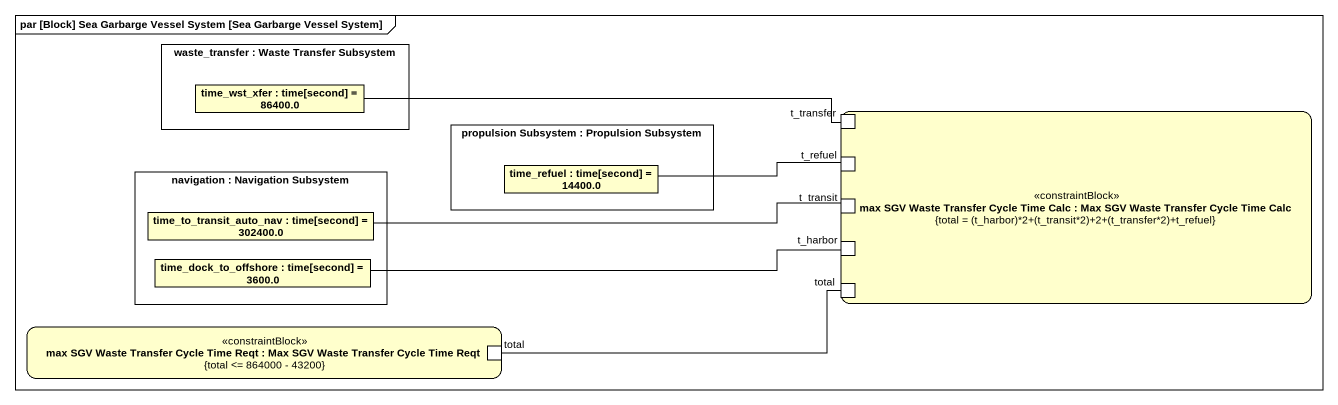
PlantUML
@startuml
mainframe par [Block] Sea Garbarge Vessel System [Sea Garbarge Vessel System]
rectangle "waste_transfer : Waste Transfer Subsystem" as waste_transfer {
  rectangle "time_wst_xfer : time[second] = 86400.0" as time_wst_xfer
}
rectangle "max SGV Waste Transfer Cycle Time Calc : Max SGV Waste Transfer Cycle Time Calc\n{total = (t_harbor)*2+(t_transit*2)+2+(t_transfer*2)+t_refuel}" as max_SGV_Waste_Transfer <<constraintBlock>> {
  port t_transfer
  port t_refuel
  port t_transit
  port t_harbor
  port total
}
rectangle "propulsion Subsystem : Propulsion Subsystem" as propulsion_Subsystem {
  rectangle "time_refuel : time[second] = 14400.0" as time_refuel
}
rectangle "navigation : Navigation Subsystem" as navigation {
  rectangle "time_to_transit_auto_nav : time[second] = 302400.0" as time_to_transit_auto_nav
  rectangle "time_dock_to_offshore : time[second] = 3600.0" as time_dock_to_offshore
}
rectangle "max SGV Waste Transfer Cycle Time Reqt : Max SGV Waste Transfer Cycle Time Reqt\n{total <= 864000 - 43200}" as max_SGV_Waste_Transfer_2 <<constraintBlock>> {
  port "total" as total_2
}
time_wst_xfer -right- t_transfer
time_refuel -right- t_refuel
time_to_transit_auto_nav -right- t_transit
time_dock_to_offshore -right- t_harbor
total_2 -right- total
@enduml
